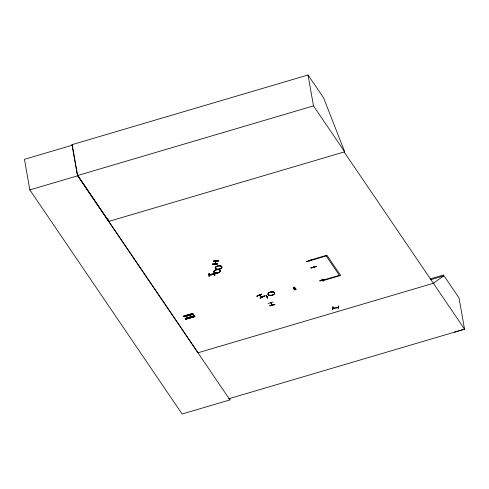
<?xml version="1.0" encoding="UTF-8"?>
<svg xmlns="http://www.w3.org/2000/svg" width="489" height="489" viewBox="0 0 489 489"><rect width="100%" height="100%" fill="white"/><g stroke="black" fill="none" stroke-linecap="round" stroke-linejoin="round"><path stroke-width="0.73" d="M332.997 306.854L332.734 309.659L333.003 306.634M333.095 308.198L338.345 307.63L337.783 307.581M338.645 308.883L338.412 306.151M256.859 296.175L261.358 294.133L257 296.212M261.322 294.072L256.982 296.23M215.026 263.883L216.083 261.102M212.44 264.133L217.654 263.956L212.434 264.109L217.654 263.956L217.666 263.589M309.091 261.022L326.2 255.955M267.697 297.709L267.691 297.911M209.09 273.259L209.066 276.23M209.298 276.163L209.054 273.498M270.637 302.819L272.22 305.179M272.08 304.94L272.434 305.154M313.999 267.52L313.828 267.294M192.886 313.645L183.668 316.163M183.662 316.255L192.892 313.645L192.721 313.308L183.577 316.065M184.047 316.823L193.32 314.286L183.974 316.725L193.149 313.95L184.096 316.811M185.325 318.694L194.494 315.998L194.322 315.662L185.166 318.363L185.331 318.706L194.426 315.815M185.588 319.097L194.922 316.64L194.75 316.304L185.698 319.164M266.915 296.725L267.538 296.64L267.086 296.786M294.054 288.822L293.571 288.968M213.565 261.163L218.84 260.875L213.522 260.912M215.197 263.907L216.266 261.095M218.827 260.851L213.571 261.095M259.121 295.246L262.22 297.061M293.589 288.834L294.06 288.712M333.632 308.223L333.113 308.302L338.247 307.642M272.434 305.118L270.814 302.764M433.37 283.29L443.615 275.906L443.456 275.014L430.271 278.907M294.445 287.177L296.114 289.586L294.237 287.263L294.476 286.933M309.329 260.949L308.987 260.478L326.872 255.197L340.644 275.466L322.764 280.747L322.447 280.283L339.342 275.295M313.583 267.232L313.394 267.269M260.081 297.85L264.415 295.692M260.13 298.107L264.622 296.022M295.821 288.321L295.344 288.431M454.312 332.233L464.55 329.17L459.043 297.954L443.456 275.014M228.681 398.804L464.55 329.17L344.115 151.932L344.666 151.767L323.626 97.928L308.039 74.988L72.17 144.622L77.665 175.777L229.958 399.892L182.134 414.012L29.841 189.897L24.45 159.316L72.274 145.196M108.246 221.566L344.69 151.804L313.492 105.887L77.623 175.527L198.057 352.758L433.926 283.125M29.841 189.897L77.665 175.777M185.227 318.553L194.445 315.888M194.915 316.646L185.759 319.348M268.1 303.406L273.235 301.982M269.769 305.674L274.971 304.561L269.818 305.906L274.836 304.176M430.461 279.787L443.615 275.906M306.566 261.542L311.67 260.05L306.597 261.554M310.912 267.746L316.071 266.572L310.961 267.99M311.108 267.923L316.23 266.322M316.255 266.511L311.114 267.905M324.922 279.109L325.057 279.5L319.965 280.937L319.843 280.594M321.921 280.484L322.379 280.35M322 280.57L322.434 280.435M295.423 288.418L295.802 288.198M323.278 281.499L321.621 278.919M293.247 287.3L295.154 289.843M209.133 273.516L209.047 276.261M214.665 275.417L214.738 272.642L214.958 275.368L214.616 275.16M209.213 274.549L214.537 273.767M214.537 273.846L209.219 274.635L214.549 273.913M209.249 275.001L214.567 274.219L209.249 275.026L209.182 274.463M209.261 275.136L214.579 274.353M338.669 306.163L338.327 305.943M294.922 289.898L293.314 287.477L295.167 289.867M214.702 275.368L214.524 272.673M259.359 295.197L262.336 296.97M264.628 296.047L260.301 298.192M259.164 295.295L259.573 295.325M325.888 255.49L339.659 275.759M267.74 297.966L266.102 295.313M267.666 297.954L265.869 295.649L267.459 298.046M316.071 266.578L315.986 266.26M107.684 218.565L108.796 221.407L77.268 174.659L71.926 144.334M308.039 74.988L313.492 105.887M214.5 273.657L214.573 274.213M229.696 398.401L229.958 399.892M324.965 279.317L319.892 280.827L324.971 279.347M215.625 273.082A3.344 1.675 -10 0 0 220.441 270.857A3.362 1.687 -10 0 0 215.337 270.172A3.362 1.687 -10 0 0 215.618 273.088A3.362 1.687 -10 0 0 220.46 270.857A3.344 1.675 -10 0 0 215.349 270.179A3.344 1.675 -10 0 0 215.625 273.082M215.594 272.972A3.362 1.687 -10 0 0 220.441 270.741A3.362 1.687 -10 0 0 215.319 270.056A3.362 1.687 -10 0 0 215.594 272.972M217.055 269.298A3.35 1.681 -10 0 0 221.884 267.073A3.362 1.687 -10 0 0 216.774 266.383A3.362 1.687 -10 0 0 217.049 269.298A3.362 1.687 -10 0 0 221.89 267.061A3.35 1.681 -10 0 0 216.78 266.395A3.35 1.681 -10 0 0 217.055 269.298M217.03 269.182A3.362 1.687 -10 0 0 221.872 266.951A3.362 1.687 -10 0 0 216.749 266.267A3.362 1.687 -10 0 0 217.03 269.182M269.787 295.387A3.35 1.681 -10 0 0 274.616 293.162A3.35 1.681 -10 0 0 269.512 292.483A3.362 1.687 -10 0 0 269.781 295.399A3.362 1.687 -10 0 0 274.629 293.168A3.362 1.687 -10 0 0 269.506 292.483A3.35 1.681 -10 0 0 269.787 295.387M269.763 295.283A3.362 1.687 -10 0 0 274.604 293.045A3.362 1.687 -10 0 0 269.488 292.367A3.362 1.687 -10 0 0 269.763 295.283"/></g></svg>
